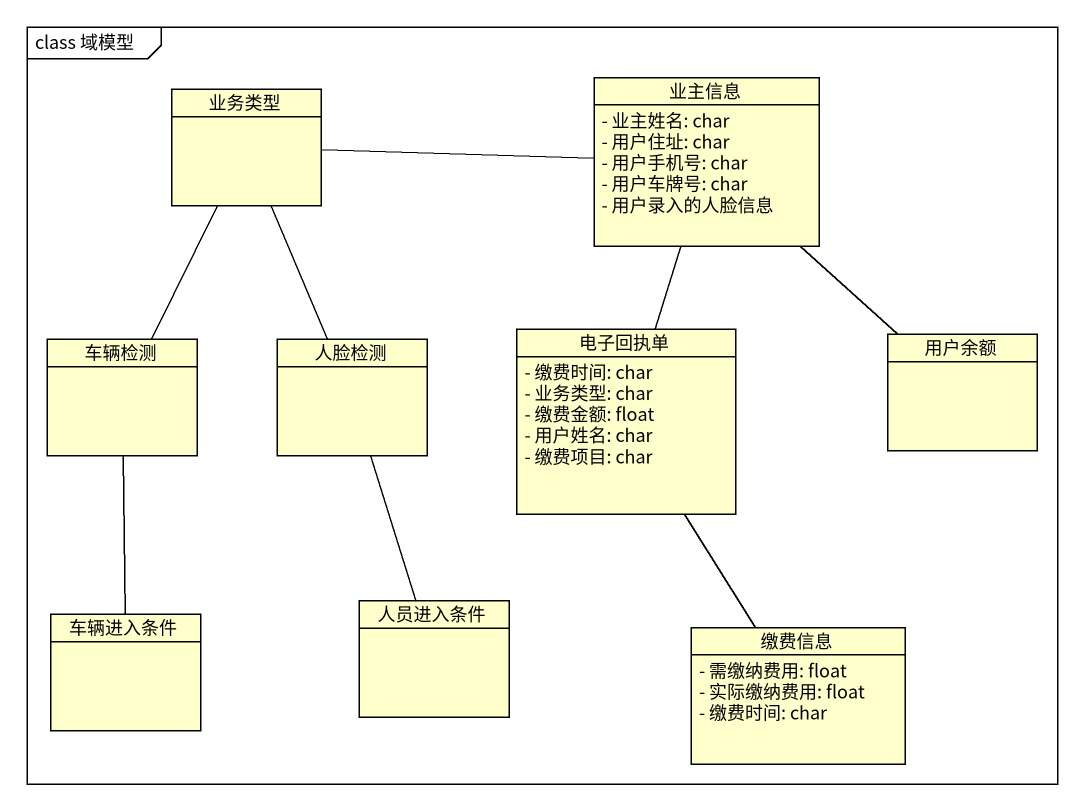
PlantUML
@startuml
mainframe class 域模型
hide circle
hide empty members
skinparam classAttributeIconSize 0
class 业务类型
class 业主信息 {
  - 业主姓名: char
  - 用户住址: char
  - 用户手机号: char
  - 用户车牌号: char
  - 用户录入的人脸信息
}
class 车辆检测
class 人脸检测
class 电子回执单 {
  - 缴费时间: char
  - 业务类型: char
  - 缴费金额: float
  - 用户姓名: char
  - 缴费项目: char
}
class 用户余额
class 车辆进入条件
class 人员进入条件
class 缴费信息 {
  - 需缴纳费用: float
  - 实际缴纳费用: float
  - 缴费时间: char
}
业务类型 -right- 业主信息
业务类型 -- 车辆检测
业务类型 -- 人脸检测
车辆检测 -- 车辆进入条件
人脸检测 -- 人员进入条件
电子回执单 -up- 业主信息
用户余额 -up- 业主信息
缴费信息 -up- 电子回执单
@enduml
